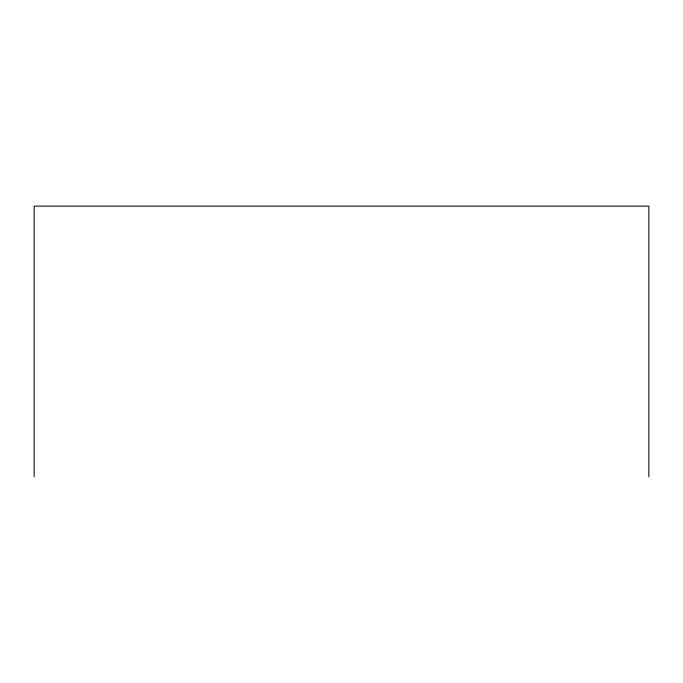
<?xml version="1.0" encoding="UTF-8"?>
<svg xmlns="http://www.w3.org/2000/svg" width="683" height="683" viewBox="0 0 683 683"><rect width="100%" height="100%" fill="white"/><g stroke="black" fill="none" stroke-linecap="round" stroke-linejoin="round"><path stroke-width="1.02" d="M648.85 476.862L648.85 206.138L34.15 206.138L34.15 476.862"/></g></svg>
